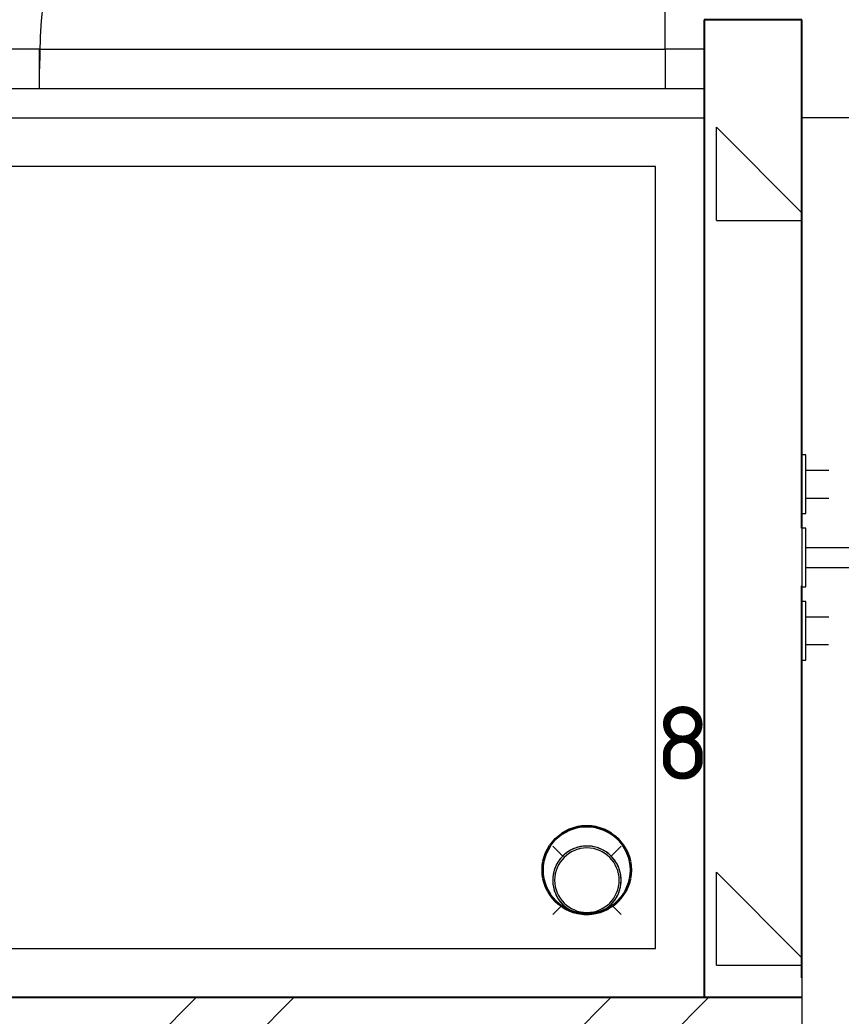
# Model space of a CAD drawing. Header units: millimetres. Extents: x -5016 to 62834, y -6019 to 88916.
# Drawn here: x 57200 to 58040, y 46431 to 47450 of the extents above; entities that cross this region are included whole.
import ezdxf
from ezdxf.enums import TextEntityAlignment as Align

# ---------------------------------------------------------------- set-up
doc = ezdxf.new("R2010")
doc.units = ezdxf.units.MM
for name, color, linetype, lineweight in [('A-DOOR', 8, 'Continuous', 13), ('A-GLAZ', 8, 'Continuous', 13), ('A-GLAZ-CWMG', 8, 'Continuous', 13), ('A-WALL', 8, 'Continuous', 13), ('A-WALL-PATT', 8, 'Continuous', 13), ('P-SANR-FIXT', 9, 'Continuous', 13), ('АР_подложка', 8, 'Continuous', 13), ('ТЗ_ВК', 5, 'Continuous', 35), ('ТЗ_ВК_К', 30, 'Continuous', 35)]:
    doc.layers.add(name, color=color, linetype=linetype, lineweight=lineweight)
doc.styles.add('GOST', font='isocpeur.ttf', dxfattribs={"width": 0.9})

# ---------------------------------------------------------------- blocks, each defined once
blk = doc.blocks.new('INT 04 Душевая кабина - INT 04 Душевая кабина-1564509-Этаж 2 - Планировка')
at = {"layer": 'P-SANR-FIXT'}
for p, q in [((1600, 400), (-400, 400)), ((-400, 400), (-400, -400)), ((-354.7, 354.7), (-365, 365)), ((-305.3, 354.7), (-295, 365)), ((-354.7, 305.3), (-365, 295)), ((-305.3, 305.3), (-295, 295)), ((-400, -400), (1600, -400)), ((1650, -450), (-450, -450))]:
    blk.add_line(p, q, dxfattribs=at)
at = {"layer": 'P-SANR-FIXT', "flags": 128}
for points in [[(-295, 330), (-295, 331.4), (-295.1, 332.8), (-295.3, 334.2), (-295.4, 335.6), (-295.7, 337), (-296, 338.3), (-296.4, 339.7), (-296.8, 341), (-297.2, 342.3), (-297.8, 343.6), (-298.3, 344.9), (-299, 346.2), (-299.6, 347.4), (-300.3, 348.6), (-301.1, 349.8), (-301.9, 350.9), (-302.8, 352), (-303.7, 353.1), (-304.6, 354.1), (-305.6, 355.1), (-306.6, 356.1), (-307.7, 357), (-308.8, 357.8), (-309.9, 358.7), (-311.1, 359.5), (-312.3, 360.2), (-313.5, 360.9), (-314.8, 361.5), (-316, 362.1), (-317.3, 362.6), (-318.6, 363.1), (-320, 363.5), (-321.3, 363.9), (-322.7, 364.2), (-324.1, 364.5), (-325.4, 364.7), (-326.8, 364.9), (-328.2, 365), (-329.6, 365), (-331, 365), (-332.4, 364.9), (-333.8, 364.8), (-335.2, 364.6), (-336.6, 364.4), (-338, 364.1), (-339.3, 363.7), (-340.7, 363.3), (-342, 362.9), (-343.3, 362.4), (-344.6, 361.8), (-345.8, 361.2), (-347.1, 360.6), (-348.3, 359.9), (-349.4, 359.1), (-350.6, 358.3), (-351.7, 357.5), (-352.8, 356.6), (-353.8, 355.6), (-354.8, 354.7), (-355.8, 353.6), (-356.7, 352.6), (-357.6, 351.5), (-358.5, 350.4), (-359.2, 349.2), (-360, 348), (-360.7, 346.8), (-361.3, 345.6), (-361.9, 344.3), (-362.5, 343), (-363, 341.7), (-363.4, 340.4), (-363.8, 339.1), (-364.1, 337.7), (-364.4, 336.3), (-364.6, 334.9), (-364.8, 333.5), (-364.9, 332.2), (-365, 330.8), (-365, 330)], [(-365, 330), (-365, 328.6), (-364.9, 327.2), (-364.7, 325.8), (-364.6, 324.4), (-364.3, 323), (-364, 321.7), (-363.6, 320.3), (-363.2, 319), (-362.8, 317.7), (-362.2, 316.4), (-361.7, 315.1), (-361, 313.8), (-360.4, 312.6), (-359.7, 311.4), (-358.9, 310.2), (-358.1, 309.1), (-357.2, 308), (-356.3, 306.9), (-355.4, 305.9), (-354.4, 304.9), (-353.4, 303.9), (-352.3, 303), (-351.2, 302.2), (-350.1, 301.3), (-348.9, 300.5), (-347.7, 299.8), (-346.5, 299.1), (-345.2, 298.5), (-344, 297.9), (-342.7, 297.4), (-341.4, 296.9), (-340, 296.5), (-338.7, 296.1), (-337.3, 295.8), (-335.9, 295.5), (-334.6, 295.3), (-333.2, 295.1), (-331.8, 295), (-330.4, 295), (-329, 295), (-327.6, 295.1), (-326.2, 295.2), (-324.8, 295.4), (-323.4, 295.6), (-322, 295.9), (-320.7, 296.3), (-319.3, 296.7), (-318, 297.1), (-316.7, 297.6), (-315.4, 298.2), (-314.2, 298.8), (-312.9, 299.4), (-311.7, 300.1), (-310.6, 300.9), (-309.4, 301.7), (-308.3, 302.5), (-307.2, 303.4), (-306.2, 304.4), (-305.2, 305.3), (-304.2, 306.4), (-303.3, 307.4), (-302.4, 308.5), (-301.5, 309.6), (-300.8, 310.8), (-300, 312), (-299.3, 313.2), (-298.7, 314.4), (-298.1, 315.7), (-297.5, 317), (-297, 318.3), (-296.6, 319.6), (-296.2, 320.9), (-295.9, 322.3), (-295.6, 323.7), (-295.4, 325.1), (-295.2, 326.5), (-295.1, 327.8), (-295, 329.2), (-295, 330)]]:
    blk.add_lwpolyline(points, dxfattribs=at)
at = {"layer": 'P-SANR-FIXT'}
for radius, start, end in [(35, 0, 180), (33, 0, 180), (35, 180, 0), (33, 180, 0)]:
    blk.add_arc((-330, 330), radius, start, end, dxfattribs=at)
blk = doc.blocks.new('Дверь-Витраж-Одинарная-Остекление - Дверь-Витраж-Одинарная-Остекление-1564526-Этаж 2 - Планировка')
at = {"layer": 'A-DOOR'}
blk.add_line((320, 20), (320, 640), dxfattribs=at)
blk.add_arc((320, 0), 640, 90, 180, dxfattribs=at)
blk = doc.blocks.new('Прямоугольный импост - Прямоугольный импост чёрный-1563508-Этаж 2 - Планировка')
at = {"layer": 'A-GLAZ-CWMG'}
for p, q in [((0, 20), (-40, 20)), ((-40, 20), (-40, -20)), ((0, -20), (0, 20)), ((-40, -20), (0, -20))]:
    blk.add_line(p, q, dxfattribs=at)
blk = doc.blocks.new('Прямоугольный импост - Прямоугольный импост чёрный-1564528-Этаж 2 - Планировка')
at = {"layer": 'A-GLAZ-CWMG'}
for p, q in [((19388.2, 12092.6), (20028.2, 12092.6)), ((19388.2, 12052.6), (20028.2, 12052.6))]:
    blk.add_line(p, q, dxfattribs=at)
blk = doc.blocks.new('INT 04 Душевая система наружного монтажа - INT 04 Душевая система наружного монтажа-V1-Этаж 2 - Планировка')
at = {"layer": 'P-SANR-FIXT'}
for p, q in [((150, 570), (-150, 570)), ((-150, 570), (-150, 270)), ((150, 270), (150, 570)), ((-10, 360), (-10, 130)), ((10, 130), (10, 360)), ((-150, 270), (-9.7, 270)), ((9.7, 270), (150, 270)), ((9.3, 96), (30, 96)), ((-122.4, 90), (-150, 90)), ((-150, 90), (-150, 70)), ((-9, 90), (-27.6, 90)), ((27.6, 90), (9.5, 90)), ((150, 90), (122.4, 90)), ((150, 78.6), (150, 90)), ((-150, 70), (-150, 50)), ((13.3, 66), (15, 61.2)), ((15, 61.2), (26.9, 61.2)), ((150, 50), (150, 61.4)), ((-122, 58.5), (-122, 50)), ((-122, 52), (-120, 52)), ((-120, 52.9), (-120, 50)), ((-10, 60.2), (-10, 4)), ((10, 4), (10, 60.2)), ((120, 52.9), (120, 50)), ((120, 52), (122, 52)), ((122, 58.5), (122, 50)), ((-150, 50), (-122, 50)), ((-120, 50), (-118.3, 50)), ((-31.7, 50), (-9.9, 50)), ((9.9, 50), (31.7, 50)), ((118.3, 50), (120, 50)), ((122, 50), (150, 50)), ((-89, 27.3), (-89, 4)), ((-61, 4), (-61, 27.3)), ((61, 27.3), (61, 4)), ((89, 4), (89, 27.1)), ((-105, 4), (-105, 0)), ((-45, 4), (-105, 4)), ((-104, 4), (-105, 4)), ((-45, 4), (-46, 4)), ((-45, 0), (-45, 4)), ((-30, 4), (-30, 0)), ((30, 4), (-30, 4)), ((-29, 4), (-30, 4)), ((-30, 0), (-29, 0)), ((-30, 0), (30, 0)), ((30, 4), (29, 4)), ((29, 0), (30, 0)), ((30, 0), (30, 4)), ((45, 4), (45, 0)), ((105, 4), (45, 4)), ((46, 4), (45, 4)), ((105, 4), (104, 4)), ((105, 0), (105, 4))]:
    blk.add_line(p, q, dxfattribs=at)
at = {"layer": 'P-SANR-FIXT', "flags": 128}
for points in [[(-10, 420), (-10, 420), (-10, 419.8), (-10, 419.6), (-10, 419.2), (-10, 418.8), (-10, 418.3), (-10, 417.7), (-10, 417), (-10, 416.2), (-10, 415.3), (-10, 414.3), (-10, 413.2), (-10, 412.1), (-10, 410.8), (-10, 409.5), (-10, 408.1), (-10, 406.7), (-10, 405.1), (-10, 403.5), (-10, 401.8), (-10, 400), (-10, 398.2), (-10, 396.3), (-10, 394.4), (-10, 392.4), (-10, 390.4), (-10, 388.3), (-10, 386.1), (-10, 384), (-10, 381.7), (-10, 379.5), (-10, 377.2), (-10, 374.9), (-10, 372.6), (-10, 370.2), (-10, 367.8), (-10, 365.4), (-10, 363), (-10, 360.6), (-10, 360)], [(10, 360), (10, 362.4), (10, 364.8), (10, 367.2), (10, 369.6), (10, 371.9), (10, 374.3), (10, 376.6), (10, 378.9), (10, 381.1), (10, 383.4), (10, 385.6), (10, 387.7), (10, 389.8), (10, 391.9), (10, 393.9), (10, 395.8), (10, 397.7), (10, 399.6), (10, 401.3), (10, 403), (10, 404.7), (10, 406.2), (10, 407.7), (10, 409.2), (10, 410.5), (10, 411.7), (10, 412.9), (10, 414), (10, 415), (10, 415.9), (10, 416.7), (10, 417.5), (10, 418.1), (10, 418.7), (10, 419.1), (10, 419.5), (10, 419.8), (10, 419.9), (10, 420), (10, 420)], [(-10, 130), (-10, 127.6), (-10, 125.2), (-10, 122.8), (-10, 120.4), (-10, 118.1), (-10, 115.7), (-10, 113.4), (-10, 111.1), (-10, 108.9), (-10, 106.6), (-10, 104.4), (-10, 102.3), (-10, 100.2), (-10, 98.1), (-10, 96.1), (-10, 94.2), (-10, 92.3), (-10, 90.4), (-10, 88.7), (-10, 87), (-10, 85.3), (-10, 83.8), (-10, 82.3), (-10, 80.8), (-10, 79.5), (-10, 78.3), (-10, 77.1), (-10, 76), (-10, 75), (-10, 74.1), (-10, 73.3), (-10, 72.5), (-10, 71.9), (-10, 71.3), (-10, 70.9), (-10, 70.5), (-10, 70.2), (-10, 70.1), (-10, 70), (-10, 70)], [(10, 70), (10, 70), (10, 70.2), (10, 70.4), (10, 70.8), (10, 71.2), (10, 71.7), (10, 72.3), (10, 73), (10, 73.8), (10, 74.7), (10, 75.7), (10, 76.8), (10, 77.9), (10, 79.2), (10, 80.5), (10, 81.9), (10, 83.3), (10, 84.9), (10, 86.5), (10, 88.2), (10, 90), (10, 91.8), (10, 93.7), (10, 95.6), (10, 97.6), (10, 99.6), (10, 101.7), (10, 103.9), (10, 106), (10, 108.3), (10, 110.5), (10, 112.8), (10, 115.1), (10, 117.4), (10, 119.8), (10, 122.2), (10, 124.6), (10, 127), (10, 129.4), (10, 130)], [(124.6, 78), (130.7, 78), (138.1, 78), (145.8, 78), (147, 78)], [(250, 78), (249.8, 78), (249.3, 78), (248.4, 78), (247.2, 78), (245.6, 78), (243.7, 78), (241.4, 78), (238.8, 78), (235.9, 78), (232.7, 78), (229.1, 78), (225.2, 78), (220.9, 78), (216.4, 78), (211.6, 78), (206.5, 78), (201.1, 78), (195.5, 78), (189.5, 78), (183.3, 78), (176.9, 78), (170.3, 78), (163.4, 78), (156.3, 78), (149, 78), (147, 78)], [(245.7, 78), (246.9, 78), (247.9, 78), (248.7, 78), (249.4, 78), (249.8, 78), (250, 78), (250, 78)], [(250, 78), (250.3, 78), (250.6, 78), (251, 77.9), (251.3, 77.9), (251.6, 77.8), (251.9, 77.8), (252.2, 77.7), (252.5, 77.6), (252.8, 77.5), (253.1, 77.4), (253.4, 77.2), (253.7, 77.1), (254, 76.9), (254.2, 76.8), (254.5, 76.6), (254.8, 76.4), (255, 76.2), (255.3, 76), (255.5, 75.8), (255.7, 75.6), (256, 75.3), (256.2, 75.1), (256.4, 74.8), (256.6, 74.6), (256.7, 74.3), (256.9, 74), (257.1, 73.8), (257.2, 73.5), (257.3, 73.2), (257.5, 72.9), (257.6, 72.6), (257.7, 72.3), (257.7, 72), (257.8, 71.7), (257.9, 71.4), (257.9, 71), (258, 70.7), (258, 70.4), (258, 70.1), (258, 69.8), (258, 69.4), (258, 69.1), (257.9, 68.8), (257.9, 68.5), (257.8, 68.2), (257.7, 67.9), (257.6, 67.6), (257.5, 67.3), (257.4, 67), (257.3, 66.7), (257.1, 66.4), (257, 66.1), (256.8, 65.8), (256.7, 65.6), (256.5, 65.3), (256.3, 65), (256.1, 64.8), (255.9, 64.6), (255.6, 64.3), (255.4, 64.1), (255.2, 63.9), (254.9, 63.7), (254.7, 63.5), (254.4, 63.3), (254.1, 63.1), (253.8, 63), (253.6, 62.8), (253.3, 62.7), (253, 62.6), (252.7, 62.5), (252.4, 62.4), (252.1, 62.3), (251.8, 62.2), (251.4, 62.1), (251.1, 62.1), (250.8, 62), (250.5, 62), (250.2, 62), (250, 62)], [(147, 62), (139.3, 62), (131.8, 62), (124.5, 62), (123.3, 62)], [(147, 62), (154.3, 62), (161.5, 62), (168.4, 62), (175.2, 62), (181.6, 62), (187.9, 62), (193.9, 62), (199.6, 62), (205.1, 62), (210.3, 62), (215.2, 62), (219.8, 62), (224.1, 62), (228.1, 62), (231.7, 62), (235.1, 62), (238.1, 62), (240.8, 62), (243.1, 62), (245.1, 62), (246.8, 62), (248.1, 62), (249.1, 62), (249.7, 62), (250, 62), (250, 62)], [(250, 62), (249.9, 62), (249.6, 62), (249.1, 62), (248.4, 62), (247.5, 62), (246.4, 62)]]:
    blk.add_lwpolyline(points, dxfattribs=at)
at = {"layer": 'P-SANR-FIXT'}
for centre, radius, start, end in [((0, 420), 12, 90, 206.773), ((0, 420), 10, 0, 180), ((0, 420), 10, 90, 105), ((0, 420), 12, 331.215, 90), ((0, 420), 10, 75, 90), ((0, 420), 10, 135, 180), ((0, 420), 10, 0, 45), ((0, 70), 14, 135, 180), ((0, 70), 10, 330, 25.92), ((0, 70), 14, 360, 45), ((250, 70), 8, 270, 90), ((0, 70), 14, 180, 360), ((0, 70), 10, 180, 360), ((0, 70), 10, 180, 225), ((30, 70), 12, 227.5246, 261.7504), ((0, 70), 10, 255, 270), ((0, 70), 10, 270, 285)]:
    blk.add_arc(centre, radius, start, end, dxfattribs=at)
for points, knots in [([(147, 62), (147.4, 62), (148.4, 62.3), (149.6, 63.7), (150.5, 65.9), (151, 68.6), (151, 71.4), (150.4, 74.5), (149.1, 77.3), (147.7, 78), (147, 78)], [0, 0, 0, 0, 0.111111, 0.222222, 0.333333, 0.444444, 0.555556, 0.666667, 0.833333, 1, 1, 1, 1]), ([(-7.6, 58.3), (-7.7, 58.3), (-7.8, 58.3), (-8.1, 58.6), (-8.7, 59), (-9.1, 59.4), (-9.3, 59.5), (-9.3, 59.6)], [0.7760417, 0.7760417, 0.7760417, 0.7760417, 0.78125, 0.7916667, 0.8333333, 0.875, 0.8854167, 0.8854167, 0.8854167, 0.8854167]), ([(-5.1, 57), (-5.3, 57), (-5.6, 57.2), (-6.1, 57.4), (-6.4, 57.5), (-6.4, 57.6)], [0.66666667, 0.66666667, 0.66666667, 0.66666667, 0.6875, 0.70833333, 0.72064687, 0.72064687, 0.72064687, 0.72064687]), ([(6.5, 57.6), (6.3, 57.5), (5.9, 57.3), (5.5, 57.1), (5.2, 57), (5.1, 57)], [0.27777778, 0.27777778, 0.27777778, 0.27777778, 0.30555556, 0.31944444, 0.33333333, 0.33333333, 0.33333333, 0.33333333]), ([(9.4, 59.6), (9.3, 59.6), (9.2, 59.5), (9, 59.3), (8.6, 59), (8.3, 58.7), (8, 58.5), (7.8, 58.4), (7.7, 58.3), (7.7, 58.3)], [0.1111111, 0.1111111, 0.1111111, 0.1111111, 0.125, 0.1388889, 0.1666667, 0.1944444, 0.2083333, 0.2152778, 0.2222222, 0.2222222, 0.2222222, 0.2222222]), ([(28.3, 58.1), (27.8, 58.2), (27.1, 58.3), (26.2, 58.6), (25.3, 58.9), (24.7, 59.2), (24.3, 59.5)], [0.3333333, 0.3333333, 0.3333333, 0.3333333, 0.3888889, 0.4166667, 0.4444444, 0.4982305, 0.4982305, 0.4982305, 0.4982305])]:
    blk.add_open_spline(points, degree=3, knots=knots, dxfattribs=at)
blk = doc.blocks.new('INT 04 Ванна встраиваемая - INT 04 Ванна встраиваемая-1564802-Этаж 2 - Планировка')
at = {"layer": 'P-SANR-FIXT'}
blk.add_line((950, 350), (-850, 350), dxfattribs=at)
blk = doc.blocks.new('Прямоугольный импост - Прямоугольный импост чёрный-1565330-Этаж 2 - Планировка')
at = {"layer": 'A-GLAZ-CWMG'}
for p, q in [((-20, 20), (20, 20)), ((-20, -20), (-20, 20)), ((20, 20), (20, -20)), ((20, -20), (-20, -20))]:
    blk.add_line(p, q, dxfattribs=at)
blk = doc.blocks.new('INT 20 Подоконник - Подоконник внутри-1566579-Этаж 2 - Планировка')
at = {"layer": 'A-GLAZ'}
blk.add_line((850, -290), (850, 0), dxfattribs=at)
blk = doc.blocks.new('АР_plan2')
at = {"layer": 'A-WALL-PATT', "lineweight": 9}
h = blk.add_hatch(dxfattribs=at)
h.set_pattern_fill('FP_2', color=256, style=0, pattern_type=2)
h.set_pattern_definition([(0, (0, 0), (762, 762), [95.25, -666.75]), (90, (0, 0), (-762, 762), [95.25, -666.75]), (135, (95.25, 0), (-762, 6e-14), [134.704, -942.927]), (0, (95.25, 428.6), (762, 762), [95.25, -666.75]), (45, (142.9, 381), (0, 762), [67.352, -1010.28]), (135, (142.9, 381), (-762, 6e-14), [67.352, -1010.28]), (0, (381, 619.1), (762, 762), [134.704, -627.296]), (45, (381, 619.1), (0, 762), [95.25, -982.38]), (135, (515.7, 619.1), (-762, 6e-14), [95.25, -982.38]), (90, (523.9, 190.5), (-762, 762), [95.25, -666.75]), (45, (523.9, 190.5), (0, 762), [67.352, -1010.28]), (135, (571.5, 238.1), (-762, 6e-14), [67.352, -1010.28]), (0, (95.25, 190.5), (762, 762), [47.625, -638.175]), (0, (666.75, 381), (762, 762), [47.625, -638.175]), (90, (428.6, 476.25), (-762, 762), [47.625, -638.175]), (135, (523.9, 47.6), (-762, 6e-14), [67.352, -1010.28]), (135, (190.5, 571.5), (-762, 6e-14), [67.352, -1010.28]), (45, (357.2, 250.03), (0, 762), [67.352, -1010.28]), (90, (261.9, 95.25), (-762, 762), [11.906, -750.094]), (90, (297.66, 416.7), (-762, 762), [11.906, -750.094]), (90, (654.84, 547.7), (-762, 762), [11.906, -750.094]), (90, (666.75, 142.9), (-762, 762), [11.906, -750.094])])
h.paths.add_polyline_path([(20081.7, 11122.6), (20168.2, 11122.6), (20168.2, 12122.6), (20068.2, 12122.6), (20068.2, 11122.6)])
h = blk.add_hatch(dxfattribs=at)
h.set_pattern_fill('FP_1', color=256, style=0, pattern_type=2)
h.set_pattern_definition([(45, (0, 0), (-212.132, 212.132), []), (45, (0, 100), (-212.132, 212.132), [])])
h.paths.add_polyline_path([(22368.2, 10722.6), (22368.2, 11122.6), (21968.2, 11122.6), (21968.2, 10852.6), (20168.2, 10852.6), (20168.2, 11122.6), (17218.2, 11122.6), (17218.2, 10852.6), (15418.2, 10852.6), (15418.2, 11122.6), (14968.2, 11122.6), (14968.2, 10722.6), (15458.2, 10722.6), (15458.2, 10792.6), (17178.2, 10792.6), (17178.2, 10722.6), (20208.2, 10722.6), (20208.2, 10792.6), (21928.2, 10792.6), (21928.2, 10722.6), (22067.3, 10722.6)])
at = {"layer": 'A-WALL', "lineweight": 25}
for p, q in [((20168.2, 12122.6), (20068.2, 12122.6)), ((20068.2, 12122.6), (20068.2, 11122.6)), ((20168.2, 11602.7), (20168.2, 12122.6)), ((20168.2, 11142.6), (20168.2, 11543.7)), ((20168.2, 11122.6), (17218.2, 11122.6))]:
    blk.add_line(p, q, dxfattribs=at)
at = {"layer": 'A-DOOR'}
blk.add_blockref('Дверь-Витраж-Одинарная-Остекление - Дверь-Витраж-Одинарная-Остекление-1564526-Этаж 2 - Планировка', (19708.2, 12072.6), dxfattribs=at)
at = {"layer": 'A-GLAZ', "rotation": 180}
blk.add_blockref('INT 20 Подоконник - Подоконник внутри-1566579-Этаж 2 - Планировка', (21018.2, 10852.6), dxfattribs=at)
at = {"layer": 'A-GLAZ-CWMG', "extrusion": (0, 0, -1)}
blk.add_blockref('Прямоугольный импост - Прямоугольный импост чёрный-1565330-Этаж 2 - Планировка', (-19368.2, 12072.6), dxfattribs=at)
at = {"layer": 'A-GLAZ-CWMG'}
for name, p in [('Прямоугольный импост - Прямоугольный импост чёрный-1564528-Этаж 2 - Планировка', (0, 0)), ('Прямоугольный импост - Прямоугольный импост чёрный-1563508-Этаж 2 - Планировка', (20068.2, 12072.6))]:
    blk.add_blockref(name, p, dxfattribs=at)
at = {"layer": 'P-SANR-FIXT'}
for name, p, rotation in [('INT 04 Душевая кабина - INT 04 Душевая кабина-1564509-Этаж 2 - Планировка', (19618.2, 11572.6), 180), ('INT 04 Душевая система наружного монтажа - INT 04 Душевая система наружного монтажа-V1-Этаж 2 - Планировка', (20168.2, 11572.6), 269.9999999999749)]:
    blk.add_blockref(name, p, dxfattribs=dict(at, rotation=rotation))
blk.add_blockref('INT 04 Ванна встраиваемая - INT 04 Ванна встраиваемая-1564802-Этаж 2 - Планировка', (21018.2, 11672.6), dxfattribs=at)

msp = doc.modelspace()

# ---------------------------------------------------------------- block references
at = {"layer": 'АР_подложка'}
msp.add_blockref('АР_plan2', (37832, 35327), dxfattribs=at)

# ---------------------------------------------------------------- next in the draw order: linework, layer by layer
at = {"layer": 'ТЗ_ВК_К'}
msp.add_circle((57780, 46580), 45, dxfattribs=at)

# ---------------------------------------------------------------- next in the draw order: texts
at = {"layer": 'ТЗ_ВК', "style": 'GOST'}
msp.add_text('8', height=75, dxfattribs=at).set_placement((57850, 46650), align=Align.BOTTOM_LEFT)

doc.saveas('drawing.dxf')
